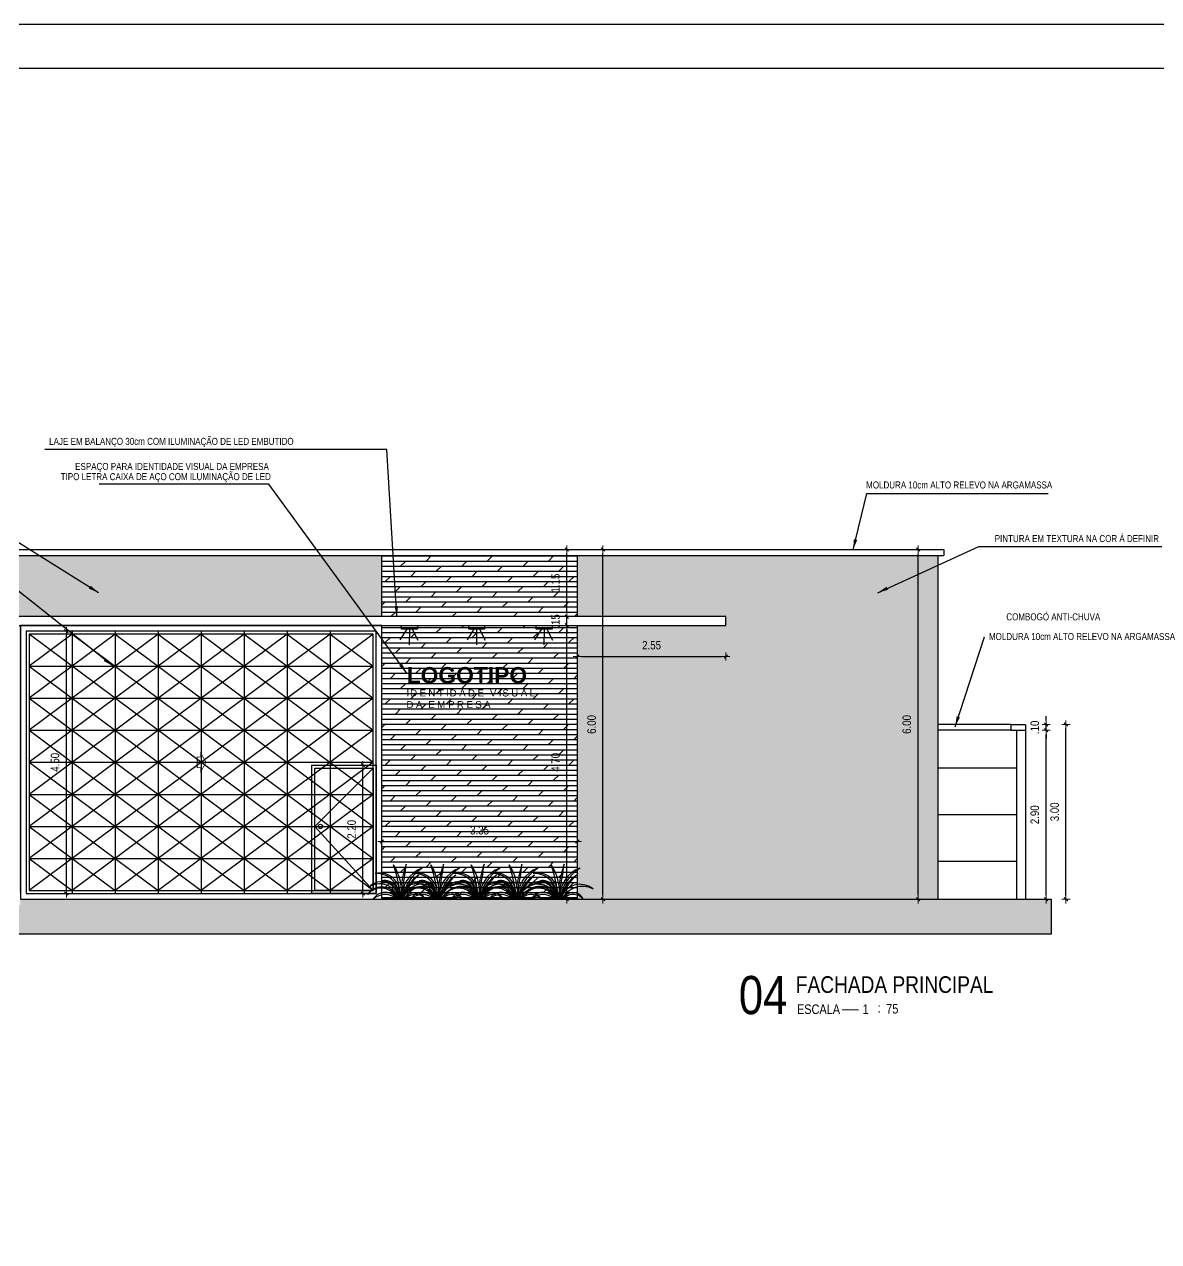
# Model space of a CAD drawing. Header units: millimetres. Extents: x 1170 to 1315, y 90 to 135.
# Drawn here: x 1181.36 to 1200.82, y 113.85 to 134.74 of the extents above; entities that cross this region are included whole.
import ezdxf
from ezdxf.enums import TextEntityAlignment as Align

# ---------------------------------------------------------------- set-up
doc = ezdxf.new("R2010")
doc.units = ezdxf.units.MM
doc.header["$LTSCALE"] = 20
doc.header["$MEASUREMENT"] = 0
doc.linetypes.add('HIDDEN2', pattern=[0.1875, 0.125, -0.0625])
doc.layers.get('0').update_dxf_attribs({"linetype": 'CONTINUOUS'})
doc.layers.get('DEFPOINTS').update_dxf_attribs({"linetype": 'CONTINUOUS'})
for name, color, linetype in [('COTA', 7, 'CONTINUOUS'), ('E-txt-g', 3, 'CONTINUOUS'), ('E-TXT-Y', 2, 'CONTINUOUS'), ('PLANTAS', 136, 'CONTINUOUS')]:
    doc.layers.add(name, color=color, linetype=linetype)
for name, color, linetype, lineweight in [('E-Cta-W', 7, 'CONTINUOUS', 20), ('E-Lay-9', 9, 'CONTINUOUS', 9), ('E-Pen-C', 4, 'CONTINUOUS', 15), ('E-Pen-G', 3, 'CONTINUOUS', 30), ('E-Txt-W', 7, 'CONTINUOUS', 20)]:
    doc.layers.add(name, color=color, linetype=linetype, lineweight=lineweight)
doc.styles.add('F2', font='ARIALN.TTF')
doc.styles.add('ROMANS', font='romans.shx', dxfattribs={"height": 0.1})
doc.dimstyles.new('DIMENSION-1', dxfattribs={"dimtxt": 0.145, "dimasz": 0.07, "dimexe": 1, "dimexo": 0, "dimgap": 0.12, "dimtad": 1, "dimzin": 7, "dimdsep": 46, "dimtxsty": 'F2', "dimblk1": 'TRACO', "dimblk2": 'TRACO', "dimsah": 1, "dimcen": 1, "dimse1": 1, "dimse2": 1, "dimclrd": 4, "dimclre": 256, "dimclrt": 4, "dimadec": 8, "dimazin": 0, "dimtfac": 1, "dimtix": 1, "dimtmove": 2, "dimatfit": 3, "dimldrblk": 'TRACO', "dimfxl": 1, "dimtolj": 1, "dimtzin": 0, "dimarcsym": 0})
doc.dimstyles.get("Standard").update_dxf_attribs({"dimtxt": 0.18, "dimasz": 0.18, "dimexe": 0.18, "dimexo": 0.0625, "dimgap": 0.09, "dimtad": 0, "dimtih": 1, "dimtoh": 1, "dimdec": 4, "dimzin": 0, "dimdsep": 46, "dimtxsty": 'Standard', "dimcen": 0.09, "dimadec": 0, "dimazin": 0, "dimtfac": 1, "dimtdec": 4, "dimtofl": 0, "dimtmove": 0, "dimatfit": 3, "dimfxl": 1, "dimtolj": 1, "dimtzin": 0, "dimarcsym": 0})
pattern_1 = [(0, (0, 1.27896), (0, 0.0875), []), (45, (0, 1.27896), (-0.175, 0.175), [0.12374369, -0.24748769])]

# ---------------------------------------------------------------- blocks, each defined once
blk = doc.blocks.new('Seta')
at = {"color": 2, "const_width": 2}
blk.add_lwpolyline([(10, 15), (10, 26), (25, 0), (10, -26), (10, -15), (0, -15), (0, 15)], close=True, dxfattribs=at)
blk = doc.blocks.new('IND_DES')
at = {"layer": 'E-Txt-W', "color": 7}
blk.add_line((0.027, -0.243), (0.198, -0.243), dxfattribs=at)
at = {"layer": 'E-txt-g', "color": 7, "style": 'F2'}
for s, p in [('ESCALA', (-0.446, -0.286)), ('1', (0.243, -0.286)), (':', (0.399, -0.271))]:
    blk.add_text(s, height=0.1, dxfattribs=at).set_placement(p)
blk.add_attdef('ESCALA', (0.49, -0.281), '', height=0.1, dxfattribs=at)
at = {"layer": 'E-Txt-W', "color": 6, "style": 'F2'}
blk.add_attdef('00', text='', height=0.4, dxfattribs=at).set_placement((-0.708, -0.288), align=Align.CENTER)
at = {"layer": 'E-TXT-Y', "color": 7, "style": 'F2'}
for tag, p in [('PROJETO', (-0.456, 0.183)), ('DESENHO', (-0.458, -0.066))]:
    blk.add_attdef(tag, p, '', height=0.175, dxfattribs=at)
blk = doc.blocks.new('PLANT3L')
at = {"layer": 'PLANTAS', "color": 8}
blk.add_line((0.335, 0.002), (-0.314, 0.002), dxfattribs=at)
for centre, radius, start, end in [((-0.344, 0.108), 0.343, 341.8974, 103.3195), ((-0.394, 0.068), 0.375, 349.8247, 94.1396), ((-0.844, 0.119), 0.873, 352.2755, 33.0522), ((-2.789, -0.304), 2.824, 6.2078, 18.5584), ((2.421, -0.155), 2.435, 161.8415, 170.5179), ((-3.676, 1), 3.804, 346.8713, 354.0253), ((0.555, 0.048), 0.518, 109.7641, 185.1275), ((0.767, -0.085), 0.731, 121.6539, 173.2153), ((0.696, -0.129), 0.663, 124.5088, 168.6962), ((1.031, -0.33), 1.033, 133.5399, 161.2512), ((-0.315, -0.081), 0.294, 16.3782, 145.4428), ((-0.32, 0.016), 0.287, 357.1633, 139.9251), ((-0.346, -0.052), 0.319, 9.7129, 127.5025), ((-0.323, 0.026), 0.295, 356.0104, 87.1327), ((-0.267, 0.076), 0.247, 342.7807, 98.9544), ((0.384, -0.085), 0.344, 49.7127, 165.4673), ((0.425, -0.178), 0.4, 62.9698, 153.252), ((-0.326, -0.111), 0.304, 21.6985, 139.7769), ((-0.253, -0.114), 0.235, 29.3177, 150.4844), ((-0.254, -0.215), 0.298, 46.662, 133.1395), ((2.421, -0.155), 2.435, 173.4597, 176.3258), ((-3.676, 1), 3.804, 344.7781, 345.723), ((0.261, -0.08), 0.196, 25.7178, 155.4156), ((0.264, -0.138), 0.224, 39.4292, 141.7202)]:
    blk.add_arc(centre, radius, start, end, dxfattribs=at)
blk = doc.blocks.new('TRACO')
at = {"layer": 'E-Pen-C'}
for p, q in [((-1, 0), (1, 0)), ((0, 1), (0, -1))]:
    blk.add_line(p, q, dxfattribs=at)
at = {"layer": 'E-Pen-G'}
blk.add_line((-0.42, -0.42), (0.42, 0.42), dxfattribs=at)
blk = doc.blocks.new('*D445')
at = {"layer": 'COTA', "color": 4, "linetype": 'Continuous', "lineweight": -2}
blk.add_line((1198.885, 119.796), (1198.885, 122.556), dxfattribs=at)
at = {"layer": 'DEFPOINTS', "color": 0, "linetype": 'Continuous'}
for p in [(1198.279, 122.626), (1198.885, 122.626), (1198.314, 119.726)]:
    blk.add_point(p, dxfattribs=at)
at = {"layer": 'COTA', "color": 4, "linetype": 'Continuous', "lineweight": -2, "xscale": 0.07, "yscale": 0.07, "zscale": 0.07}
for p, rotation in [((1198.885, 122.626), 90), ((1198.885, 119.726), 270)]:
    blk.add_blockref('TRACO', p, dxfattribs=dict(at, rotation=rotation))
at = {"layer": 'COTA', "color": 4, "linetype": 'Continuous', "insert": (1198.691, 121.176), "char_height": 0.145, "attachment_point": 5, "rotation": 90, "style": 'F2'}
blk.add_mtext('\\A1;2.90', dxfattribs=at)
blk = doc.blocks.new('*D446')
at = {"layer": 'COTA', "color": 4, "linetype": 'Continuous', "lineweight": -2}
for p, q in [((1198.885, 122.796), (1198.885, 122.866)), ((1198.885, 122.626), (1198.885, 122.726)), ((1198.885, 122.556), (1198.885, 122.486))]:
    blk.add_line(p, q, dxfattribs=at)
at = {"layer": 'DEFPOINTS', "color": 0, "linetype": 'Continuous'}
for p in [(1198.279, 122.626), (1198.529, 122.726), (1198.885, 122.726)]:
    blk.add_point(p, dxfattribs=at)
at = {"layer": 'COTA', "color": 4, "linetype": 'Continuous', "lineweight": -2, "xscale": 0.07, "yscale": 0.07, "zscale": 0.07}
for p, rotation in [((1198.885, 122.726), 270), ((1198.885, 122.626), 90)]:
    blk.add_blockref('TRACO', p, dxfattribs=dict(at, rotation=rotation))
at = {"layer": 'COTA', "color": 4, "linetype": 'Continuous', "insert": (1198.691, 122.676), "char_height": 0.145, "attachment_point": 5, "rotation": 90, "style": 'F2'}
blk.add_mtext('\\A1;.10', dxfattribs=at)
blk = doc.blocks.new('*D447')
at = {"layer": 'COTA', "color": 4, "linetype": 'Continuous', "lineweight": -2}
blk.add_line((1199.226, 119.796), (1199.226, 122.656), dxfattribs=at)
at = {"layer": 'DEFPOINTS', "color": 0, "linetype": 'Continuous'}
for p in [(1198.529, 122.726), (1199.226, 122.726), (1198.529, 119.726)]:
    blk.add_point(p, dxfattribs=at)
at = {"layer": 'COTA', "color": 4, "linetype": 'Continuous', "lineweight": -2, "xscale": 0.07, "yscale": 0.07, "zscale": 0.07}
for p, rotation in [((1199.226, 122.726), 90), ((1199.226, 119.726), 270)]:
    blk.add_blockref('TRACO', p, dxfattribs=dict(at, rotation=rotation))
at = {"layer": 'COTA', "color": 4, "linetype": 'Continuous', "insert": (1199.032, 121.226), "char_height": 0.145, "attachment_point": 5, "rotation": 90, "style": 'F2'}
blk.add_mtext('\\A1;3.00', dxfattribs=at)
blk = doc.blocks.new('*D453')
at = {"layer": 'COTA', "color": 4, "linetype": 'Continuous', "lineweight": -2}
blk.add_line((1182.08, 119.896), (1182.08, 124.256), dxfattribs=at)
at = {"layer": 'DEFPOINTS', "color": 0, "linetype": 'Continuous'}
for p in [(1181.392, 124.326), (1182.08, 124.326), (1181.392, 119.826)]:
    blk.add_point(p, dxfattribs=at)
at = {"layer": 'COTA', "color": 4, "linetype": 'Continuous', "lineweight": -2, "xscale": 0.07, "yscale": 0.07, "zscale": 0.07}
for p, rotation in [((1182.08, 124.326), 90), ((1182.08, 119.826), 270)]:
    blk.add_blockref('TRACO', p, dxfattribs=dict(at, rotation=rotation))
at = {"layer": 'COTA', "color": 4, "linetype": 'Continuous', "insert": (1181.886, 122.076), "char_height": 0.145, "attachment_point": 5, "rotation": 90, "style": 'F2'}
blk.add_mtext('\\A1;4.50', dxfattribs=at)
blk = doc.blocks.new('*D454')
at = {"layer": 'COTA', "color": 4, "linetype": 'Continuous', "lineweight": -2}
blk.add_line((1187.167, 119.896), (1187.167, 121.956), dxfattribs=at)
at = {"layer": 'DEFPOINTS', "color": 0, "linetype": 'Continuous'}
for p in [(1186.342, 122.026), (1187.167, 122.026), (1186.292, 119.826)]:
    blk.add_point(p, dxfattribs=at)
at = {"layer": 'COTA', "color": 4, "linetype": 'Continuous', "lineweight": -2, "xscale": 0.07, "yscale": 0.07, "zscale": 0.07}
for p, rotation in [((1187.167, 122.026), 90), ((1187.167, 119.826), 270)]:
    blk.add_blockref('TRACO', p, dxfattribs=dict(at, rotation=rotation))
at = {"layer": 'COTA', "color": 4, "linetype": 'Continuous', "insert": (1186.973, 120.926), "char_height": 0.145, "attachment_point": 5, "rotation": 90, "style": 'F2'}
blk.add_mtext('\\A1;2.20', dxfattribs=at)
blk = doc.blocks.new('*D455')
at = {"layer": 'COTA', "color": 4, "linetype": 'Continuous', "lineweight": -2}
blk.add_line((1190.665, 119.796), (1190.665, 124.356), dxfattribs=at)
at = {"layer": 'DEFPOINTS', "color": 0, "linetype": 'Continuous'}
for p in [(1190.665, 124.426), (1190.844, 124.426), (1190.844, 119.726)]:
    blk.add_point(p, dxfattribs=at)
at = {"layer": 'COTA', "color": 4, "linetype": 'Continuous', "lineweight": -2, "xscale": 0.07, "yscale": 0.07, "zscale": 0.07}
for p, rotation in [((1190.665, 124.426), 90), ((1190.665, 119.726), 270)]:
    blk.add_blockref('TRACO', p, dxfattribs=dict(at, rotation=rotation))
at = {"layer": 'COTA', "color": 4, "linetype": 'Continuous', "insert": (1190.471, 122.076), "char_height": 0.145, "attachment_point": 5, "rotation": 90, "style": 'F2'}
blk.add_mtext('\\A1;4.70', dxfattribs=at)
blk = doc.blocks.new('*D456')
at = {"layer": 'COTA', "color": 4, "linetype": 'Continuous', "lineweight": -2}
for p, q in [((1190.665, 124.646), (1190.665, 124.716)), ((1190.665, 124.426), (1190.665, 124.576)), ((1190.665, 124.356), (1190.665, 124.286))]:
    blk.add_line(p, q, dxfattribs=at)
at = {"layer": 'DEFPOINTS', "color": 0, "linetype": 'Continuous'}
for p in [(1190.665, 124.576), (1190.844, 124.576), (1190.844, 124.426)]:
    blk.add_point(p, dxfattribs=at)
at = {"layer": 'COTA', "color": 4, "linetype": 'Continuous', "lineweight": -2, "xscale": 0.07, "yscale": 0.07, "zscale": 0.07}
for p, rotation in [((1190.665, 124.576), 270), ((1190.665, 124.426), 90)]:
    blk.add_blockref('TRACO', p, dxfattribs=dict(at, rotation=rotation))
at = {"layer": 'COTA', "color": 4, "linetype": 'Continuous', "insert": (1190.471, 124.501), "char_height": 0.145, "attachment_point": 5, "rotation": 90, "style": 'F2'}
blk.add_mtext('\\A1;.15', dxfattribs=at)
blk = doc.blocks.new('*D457')
at = {"layer": 'COTA', "color": 4, "linetype": 'Continuous', "lineweight": -2}
blk.add_line((1190.665, 124.646), (1190.665, 125.656), dxfattribs=at)
at = {"layer": 'DEFPOINTS', "color": 0, "linetype": 'Continuous'}
for p in [(1190.665, 125.726), (1190.863, 125.726), (1190.844, 124.576)]:
    blk.add_point(p, dxfattribs=at)
at = {"layer": 'COTA', "color": 4, "linetype": 'Continuous', "lineweight": -2, "xscale": 0.07, "yscale": 0.07, "zscale": 0.07}
for p, rotation in [((1190.665, 125.726), 90), ((1190.665, 124.576), 270)]:
    blk.add_blockref('TRACO', p, dxfattribs=dict(at, rotation=rotation))
at = {"layer": 'COTA', "color": 4, "linetype": 'Continuous', "insert": (1190.471, 125.151), "char_height": 0.145, "attachment_point": 5, "rotation": 90, "style": 'F2'}
blk.add_mtext('\\A1;1.15', dxfattribs=at)
blk = doc.blocks.new('*D458')
at = {"layer": 'COTA', "color": 4, "linetype": 'Continuous', "lineweight": -2}
blk.add_line((1187.562, 120.716), (1190.774, 120.716), dxfattribs=at)
at = {"layer": 'DEFPOINTS', "color": 0, "linetype": 'Continuous'}
for p in [(1187.492, 121.063), (1190.844, 121.063), (1190.844, 120.716)]:
    blk.add_point(p, dxfattribs=at)
at = {"layer": 'COTA', "color": 4, "linetype": 'Continuous', "lineweight": -2, "xscale": 0.07, "yscale": 0.07, "zscale": 0.07, "rotation": 180}
blk.add_blockref('TRACO', (1187.492, 120.716), dxfattribs=at)
at = {"layer": 'COTA', "color": 4, "linetype": 'Continuous', "lineweight": -2, "xscale": 0.07, "yscale": 0.07, "zscale": 0.07}
blk.add_blockref('TRACO', (1190.844, 120.716), dxfattribs=at)
at = {"layer": 'COTA', "color": 4, "linetype": 'Continuous', "insert": (1189.168, 120.91), "char_height": 0.145, "attachment_point": 5, "style": 'F2'}
blk.add_mtext('\\A1;3.35', dxfattribs=at)
blk = doc.blocks.new('*D741')
at = {"layer": 'COTA', "color": 4, "linetype": 'Continuous', "lineweight": -2}
blk.add_line((1191.284, 119.796), (1191.284, 125.656), dxfattribs=at)
at = {"layer": 'DEFPOINTS', "color": 0, "linetype": 'Continuous'}
for p in [(1191.284, 125.726), (1191.866, 125.726), (1191.866, 119.726)]:
    blk.add_point(p, dxfattribs=at)
at = {"layer": 'COTA', "color": 4, "linetype": 'Continuous', "lineweight": -2, "xscale": 0.07, "yscale": 0.07, "zscale": 0.07}
for p, rotation in [((1191.284, 125.726), 90), ((1191.284, 119.726), 270)]:
    blk.add_blockref('TRACO', p, dxfattribs=dict(at, rotation=rotation))
at = {"layer": 'COTA', "color": 4, "linetype": 'Continuous', "insert": (1191.09, 122.726), "char_height": 0.145, "attachment_point": 5, "rotation": 90, "style": 'F2'}
blk.add_mtext('\\A1;6.00', dxfattribs=at)
blk = doc.blocks.new('*D768')
at = {"layer": 'COTA', "color": 4, "linetype": 'Continuous', "lineweight": -2}
blk.add_line((1190.914, 123.891), (1193.322, 123.891), dxfattribs=at)
at = {"layer": 'DEFPOINTS', "color": 0, "linetype": 'Continuous'}
for p in [(1190.844, 124.426), (1193.392, 124.426), (1193.392, 123.891)]:
    blk.add_point(p, dxfattribs=at)
at = {"layer": 'COTA', "color": 4, "linetype": 'Continuous', "lineweight": -2, "xscale": 0.07, "yscale": 0.07, "zscale": 0.07, "rotation": 180}
blk.add_blockref('TRACO', (1190.844, 123.891), dxfattribs=at)
at = {"layer": 'COTA', "color": 4, "linetype": 'Continuous', "lineweight": -2, "xscale": 0.07, "yscale": 0.07, "zscale": 0.07}
blk.add_blockref('TRACO', (1193.392, 123.891), dxfattribs=at)
at = {"layer": 'COTA', "color": 4, "linetype": 'Continuous', "insert": (1192.118, 124.085), "char_height": 0.145, "attachment_point": 5, "style": 'F2'}
blk.add_mtext('\\A1;2.55', dxfattribs=at)
blk = doc.blocks.new('*D769')
at = {"layer": 'COTA', "color": 4, "linetype": 'Continuous', "lineweight": -2}
blk.add_line((1196.69, 119.796), (1196.69, 125.656), dxfattribs=at)
at = {"layer": 'DEFPOINTS', "color": 0, "linetype": 'Continuous'}
for p in [(1196.69, 125.726), (1197.029, 125.726), (1197.029, 119.726)]:
    blk.add_point(p, dxfattribs=at)
at = {"layer": 'COTA', "color": 4, "linetype": 'Continuous', "lineweight": -2, "xscale": 0.07, "yscale": 0.07, "zscale": 0.07}
for p, rotation in [((1196.69, 125.726), 90), ((1196.69, 119.726), 270)]:
    blk.add_blockref('TRACO', p, dxfattribs=dict(at, rotation=rotation))
at = {"layer": 'COTA', "color": 4, "linetype": 'Continuous', "insert": (1196.496, 122.726), "char_height": 0.145, "attachment_point": 5, "rotation": 90, "style": 'F2'}
blk.add_mtext('\\A1;6.00', dxfattribs=at)

msp = doc.modelspace()

# ---------------------------------------------------------------- hatches: boundary and pattern name
h = msp.add_hatch()
h.set_pattern_fill('DOTS,_O', color=8)
h.set_pattern_definition([(0, (0, 0), (0.03125, 0.0625), [0, -0.0625])])
h.paths.add_polyline_path([(1187.491, 125.626), (1180.742, 125.626), (1180.742, 124.576), (1187.491, 124.576)])
h.paths.add_polyline_path([(1181.292, 124.426), (1180.742, 124.426), (1180.742, 122.626), (1180.742, 119.88, -0.036956), (1180.828, 120.229, -0.029373), (1180.771, 119.786, -0.255309), (1181.098, 120.159, 0.226606), (1180.761, 119.626), (1180.766, 119.626, -0.195229), (1181.041, 120.042, 0.096651), (1180.812, 119.72, -0.420728), (1181.292, 119.828)])
h.paths.add_polyline_path([(1197.029, 125.626), (1190.844, 125.626), (1190.844, 124.576), (1193.392, 124.576), (1193.392, 124.426), (1190.844, 124.426), (1190.844, 119.726), (1197.029, 119.726), (1197.029, 122.626)])
h.paths.add_polyline_path([(1191.24, 122.529), (1191.24, 122.925), (1190.938, 122.925), (1190.938, 122.529)], flags=24)
at = {"layer": 'COTA', "linetype": 'Continuous'}
h = msp.add_hatch(dxfattribs=at)
h.set_pattern_fill('DOLMIT', color=8, scale=0.35, style=0)
h.set_pattern_definition(pattern_1)
h.paths.add_polyline_path([(1190.844, 125.626), (1187.491, 125.626), (1187.491, 124.576), (1190.844, 124.576)])
h = msp.add_hatch(dxfattribs=at)
h.set_pattern_fill('DOLMIT', color=8, scale=0.35, style=0)
h.set_pattern_definition(pattern_1)
h.paths.add_polyline_path([(1187.492, 124.426), (1187.492, 119.726), (1190.844, 119.726), (1190.844, 124.426)])
h = msp.add_hatch(dxfattribs=at)
h.set_pattern_fill('ANSI38', color=8, scale=0.4, style=0)
h.set_pattern_definition([(45, (0, 1.27896), (-0.035355339, 0.035355339), []), (135, (0, 1.27896), (-0.1060660172, 0.035355339), [0.125, -0.075])])
h.paths.add_polyline_path([(1198.97, 119.726), (1181.292, 119.726), (1181.292, 119.626), (1177.742, 119.626), (1177.742, 119.676), (1177.644, 119.676, 0.072882), (1177.573, 119.627, -0.06599), (1177.61, 119.676), (1175.248, 119.676), (1175.248, 119.526), (1174.435, 119.526), (1174.435, 119.126), (1198.97, 119.126)])

# ---------------------------------------------------------------- linework, layer by layer
at = {"color": 2}
msp.add_lwpolyline([(1170.198, 90.189), (1242.555, 90.189), (1242.555, 134.739), (1170.198, 134.739)], close=True, dxfattribs=at)
at = {"color": 1}
msp.add_lwpolyline([(1172.073, 133.989), (1241.805, 133.989), (1241.805, 90.939), (1172.073, 90.939)], close=True, dxfattribs=at)
at = {"layer": 'COTA', "color": 5, "linetype": 'Continuous'}
for p, q in [((1180.642, 125.726), (1197.129, 125.726)), ((1180.642, 125.626), (1197.129, 125.626)), ((1197.029, 125.626), (1197.029, 122.626)), ((1197.129, 125.726), (1197.129, 125.626)), ((1198.279, 122.726), (1197.029, 122.726)), ((1198.279, 122.626), (1197.029, 122.626))]:
    msp.add_line(p, q, dxfattribs=at)
at = {"layer": 'COTA', "color": 7, "linetype": 'Continuous'}
for p, q in [((1187.491, 124.576), (1187.491, 125.626)), ((1190.844, 125.626), (1190.844, 124.576)), ((1182.179, 124.326), (1182.179, 119.826)), ((1182.917, 124.326), (1182.917, 119.826)), ((1183.654, 124.326), (1183.654, 119.826)), ((1184.392, 124.326), (1184.392, 119.826)), ((1185.129, 124.326), (1185.129, 119.826)), ((1185.867, 124.326), (1185.867, 119.826)), ((1186.604, 124.326), (1186.604, 119.826)), ((1190.844, 124.426), (1190.844, 119.726)), ((1181.442, 123.726), (1187.342, 123.726)), ((1181.442, 123.176), (1187.342, 123.176)), ((1181.442, 122.626), (1187.342, 122.626)), ((1181.442, 122.076), (1187.342, 122.076)), ((1181.442, 121.526), (1187.342, 121.526)), ((1181.442, 120.976), (1187.342, 120.976)), ((1181.442, 120.426), (1187.342, 120.426))]:
    msp.add_line(p, q, dxfattribs=at)
at = {"layer": 'COTA', "color": 4, "linetype": 'HIDDEN2'}
for p, q in [((1187.919, 124.363), (1187.799, 124.179)), ((1187.964, 124.363), (1187.96, 124.09)), ((1188.012, 124.363), (1188.108, 124.172)), ((1189.072, 124.363), (1188.952, 124.179)), ((1189.117, 124.363), (1189.113, 124.09)), ((1189.165, 124.363), (1189.261, 124.172)), ((1190.227, 124.363), (1190.108, 124.179)), ((1190.273, 124.363), (1190.269, 124.09)), ((1190.32, 124.363), (1190.417, 124.172))]:
    msp.add_line(p, q, dxfattribs=at)
at = {"layer": 'COTA', "color": 8, "linetype": 'Continuous'}
for p, q in [((1187.342, 124.276), (1181.442, 119.876)), ((1187.342, 119.876), (1181.442, 124.276)), ((1186.604, 124.276), (1181.442, 120.426)), ((1185.867, 124.276), (1181.442, 120.976)), ((1185.129, 124.276), (1181.442, 121.526)), ((1184.392, 124.276), (1181.442, 122.076)), ((1183.654, 124.276), (1181.442, 122.626)), ((1182.917, 124.276), (1181.442, 123.176)), ((1182.179, 124.276), (1181.442, 123.726)), ((1182.179, 124.276), (1187.342, 120.426)), ((1182.917, 124.276), (1187.342, 120.976)), ((1183.654, 124.276), (1187.342, 121.526)), ((1184.392, 124.276), (1187.342, 122.076)), ((1185.129, 124.276), (1187.342, 122.626)), ((1185.867, 124.276), (1187.342, 123.176)), ((1186.604, 124.276), (1187.342, 123.726)), ((1181.442, 123.726), (1186.604, 119.876)), ((1187.342, 123.726), (1182.179, 119.876)), ((1181.442, 123.176), (1185.867, 119.876)), ((1187.342, 123.176), (1182.917, 119.876)), ((1181.442, 122.626), (1185.129, 119.876)), ((1187.342, 122.626), (1183.654, 119.876)), ((1197.029, 122.626), (1197.029, 119.726)), ((1181.442, 122.076), (1184.392, 119.876)), ((1187.342, 122.076), (1184.392, 119.876)), ((1198.379, 121.976), (1197.029, 121.976)), ((1181.442, 121.526), (1183.654, 119.876)), ((1187.342, 121.526), (1185.129, 119.876)), ((1198.379, 121.176), (1197.029, 121.176)), ((1181.442, 120.976), (1182.917, 119.876)), ((1187.342, 120.976), (1185.867, 119.876)), ((1181.442, 120.426), (1182.179, 119.876)), ((1187.342, 120.426), (1186.604, 119.876)), ((1198.379, 120.376), (1197.029, 120.376)), ((1198.97, 119.726), (1198.97, 119.126)), ((1198.97, 119.126), (1174.435, 119.126))]:
    msp.add_line(p, q, dxfattribs=at)
at = {"layer": 'COTA', "color": 1, "linetype": 'Continuous'}
for p, q in [((1198.279, 122.726), (1198.279, 122.626)), ((1198.279, 122.726), (1198.529, 122.726)), ((1198.279, 122.626), (1198.529, 122.626)), ((1198.379, 122.626), (1198.379, 119.726)), ((1198.529, 122.726), (1198.529, 119.726)), ((1181.292, 119.726), (1198.97, 119.726))]:
    msp.add_line(p, q, dxfattribs=at)
msp.add_lwpolyline([(1193.392, 124.576), (1180.742, 124.576), (1180.742, 124.426), (1193.392, 124.426)], close=True, dxfattribs=at)
at = {"layer": 'COTA', "color": 7, "linetype": 'Continuous'}
for points in [[(1187.492, 124.426), (1181.292, 124.426), (1181.292, 119.726), (1187.492, 119.726)], [(1187.392, 124.326), (1181.392, 124.326), (1181.392, 119.826), (1187.392, 119.826)], [(1187.342, 124.276), (1181.442, 124.276), (1181.442, 119.876), (1187.342, 119.876)], [(1187.392, 119.826), (1186.292, 119.826), (1186.292, 122.026), (1187.392, 122.026)], [(1187.342, 119.876), (1186.342, 119.876), (1186.342, 121.976), (1187.342, 121.976)]]:
    msp.add_lwpolyline(points, close=True, dxfattribs=at)
at = {"layer": 'COTA', "color": 4, "linetype": 'Continuous'}
for points in [[(1187.828, 124.426), (1188.101, 124.426), (1188.101, 124.363), (1187.828, 124.363)], [(1188.981, 124.426), (1189.254, 124.426), (1189.254, 124.363), (1188.981, 124.363)], [(1190.136, 124.426), (1190.41, 124.426), (1190.41, 124.363), (1190.136, 124.363)]]:
    msp.add_lwpolyline(points, close=True, dxfattribs=at)
at = {"layer": 'COTA', "color": 7, "linetype": 'HIDDEN2'}
msp.add_lwpolyline([(1187.342, 121.976), (1186.342, 120.976), (1187.342, 119.876)], dxfattribs=at)
at = {"layer": 'COTA', "color": 7, "linetype": 'Continuous'}
msp.add_circle((1186.438, 120.976), 0.0374, dxfattribs=at)

# ---------------------------------------------------------------- block references
ref = msp.add_blockref('IND_DES', (1195.341, 118.226), dxfattribs=dict(xscale=1.636240131907927, yscale=1.636240131907927, zscale=1.636240131907927))
ref.add_attrib('00', '04', dxfattribs={"layer": 'E-Txt-W', "height": 0.6545, "style": 'F2'}).set_placement((1194.031, 117.755), align=Align.CENTER)
ref.add_attrib('DESENHO', 'FACHADA PRINCIPAL', (1194.592, 118.119), dxfattribs={"layer": 'E-TXT-Y', "color": 2, "height": 0.28634, "style": 'F2'})
ref.add_attrib('ESCALA', '75', (1196.143, 117.766), dxfattribs={"layer": 'E-txt-g', "color": 7, "height": 0.1636, "style": 'F2'})
for p in [(1187.802, 119.724), (1188.442, 119.724), (1189.137, 119.724), (1189.788, 119.724), (1190.509, 119.724)]:
    msp.add_blockref('PLANT3L', p, dxfattribs=at)
at = {"layer": 'E-Lay-9', "color": 6, "xscale": 0.006115199999994438, "yscale": 0.006115199999994438, "zscale": 0.006115199999994438}
msp.add_blockref('Seta', (1184.324, 122.076), dxfattribs=at)

# ---------------------------------------------------------------- texts
at = {"color": 7, "style": 'F2'}
for s, p in [('LAJE EM BALANÇO 30cm COM ILUMINAÇÃO DE LED EMBUTIDO', (1181.785, 127.523)), ('ESPAÇO PARA IDENTIDADE VISUAL DA EMPRESA', (1182.231, 127.093)), ('TIPO LETRA CAIXA DE AÇO COM ILUMINAÇÃO DE LED', (1181.983, 126.918)), ('MOLDURA 10cm ALTO RELEVO NA ARGAMASSA', (1195.798, 126.775)), ('PINTURA EM TEXTURA NA COR À DEFINIR ', (1198.004, 125.855)), ('COMBOGÓ ANTI-CHUVA ', (1198.203, 124.512)), ('MOLDURA 10cm ALTO RELEVO NA ARGAMASSA', (1197.905, 124.174))]:
    msp.add_text(s, height=0.12, dxfattribs=at).set_placement(p)
at = {"layer": 'COTA', "color": 7, "linetype": 'Continuous', "attachment_point": 1, "style": 'ROMANS'}
for s, width, insert, char_height in [('{\\fSwis721 Ex BT|b1|i0|c0|p34;LOGOTIPO}', 2.04767, (1187.918, 123.711), 0.28), ('{\\fSwis721 Ex BT|b0|i0|c0|p34;\\T1.35;IDENTIDADE VISUAL DA EMPRESA}', 2.45381, (1187.912, 123.326), 0.12)]:
    msp.add_mtext_dynamic_manual_height_columns(s, width=width, gutter_width=0.5, heights=[0], dxfattribs=dict(at, insert=insert, char_height=char_height))

# ---------------------------------------------------------------- dimensions: what is measured, and where the dimension line sits
at = {"layer": 'COTA', "color": 7, "linetype": 'Continuous'}
for base, p1, p2, override, picture, middle in [((1190.665, 125.726), (1190.844, 124.576), (1190.863, 125.726), {"dimadec": 0, "dimfxl": 0.04}, '*D457', (1190.471, 125.151)), ((1191.284, 125.726), (1191.866, 119.726), (1191.866, 125.726), {"dimadec": 0, "dimfxl": 0.15}, '*D741', (1191.09, 122.726)), ((1196.69, 125.726), (1197.029, 119.726), (1197.029, 125.726), {"dimadec": 0, "dimfxl": 0.15}, '*D769', (1196.496, 122.726)), ((1190.665, 124.576), (1190.844, 124.426), (1190.844, 124.576), {"dimadec": 0, "dimfxl": 0.04}, '*D456', (1190.471, 124.501)), ((1190.665, 124.426), (1190.844, 119.726), (1190.844, 124.426), {"dimadec": 0, "dimfxl": 0.04}, '*D455', (1190.471, 122.076)), ((1182.08, 124.326), (1181.392, 119.826), (1181.392, 124.326), {"dimadec": 0, "dimfxl": 0.04}, '*D453', (1181.886, 122.076)), ((1198.885, 122.726), (1198.279, 122.626), (1198.529, 122.726), {"dimadec": 0, "dimfxl": 0.04}, '*D446', (1198.691, 122.676)), ((1198.885, 122.626), (1198.314, 119.726), (1198.279, 122.626), {"dimadec": 0, "dimfxl": 0.04}, '*D445', (1198.691, 121.176)), ((1199.226, 122.726), (1198.529, 119.726), (1198.529, 122.726), {"dimadec": 0, "dimfxl": 0.04}, '*D447', (1199.032, 121.226)), ((1187.167, 122.026), (1186.292, 119.826), (1186.342, 122.026), {"dimadec": 0, "dimfxl": 0.04}, '*D454', (1186.973, 120.926))]:
    dim = msp.add_linear_dim(base=base, p1=p1, p2=p2, angle=90, dimstyle='DIMENSION-1', override=override, dxfattribs=at)
    dim.commit()
    dim.dimension.update_dxf_attribs({"geometry": picture, "text_midpoint": middle})
for base, p1, p2, override, picture, middle in [((1193.392, 123.891), (1190.844, 124.426), (1193.392, 124.426), {"dimadec": 0, "dimfxl": 0.15}, '*D768', (1192.118, 124.085)), ((1190.844, 120.716), (1187.492, 121.063), (1190.844, 121.063), {"dimadec": 0, "dimfxl": 0.04}, '*D458', (1189.168, 120.91))]:
    dim = msp.add_linear_dim(base=base, p1=p1, p2=p2, dimstyle='DIMENSION-1', override=override, dxfattribs=at)
    dim.commit()
    dim.dimension.update_dxf_attribs({"geometry": picture, "text_midpoint": middle})

# ---------------------------------------------------------------- leaders
at = {"layer": 'E-Cta-W', "color": 4}
for points in [[(1187.75, 124.576), (1187.578, 127.444), (1181.71, 127.444)], [(1187.919, 123.607), (1185.551, 126.848), (1182.645, 126.848)], [(1195.574, 125.724), (1195.812, 126.689), (1198.922, 126.689)], [(1182.634, 124.986), (1180.096, 126.569), (1175.573, 126.569)], [(1182.881, 123.726), (1180.106, 125.924), (1175.584, 125.924)], [(1195.996, 124.987), (1197.729, 125.779), (1200.872, 125.779)], [(1197.323, 122.686), (1197.829, 124.231)]]:
    msp.add_leader(points, dimstyle='Standard', dxfattribs=at)

doc.saveas('drawing.dxf')
